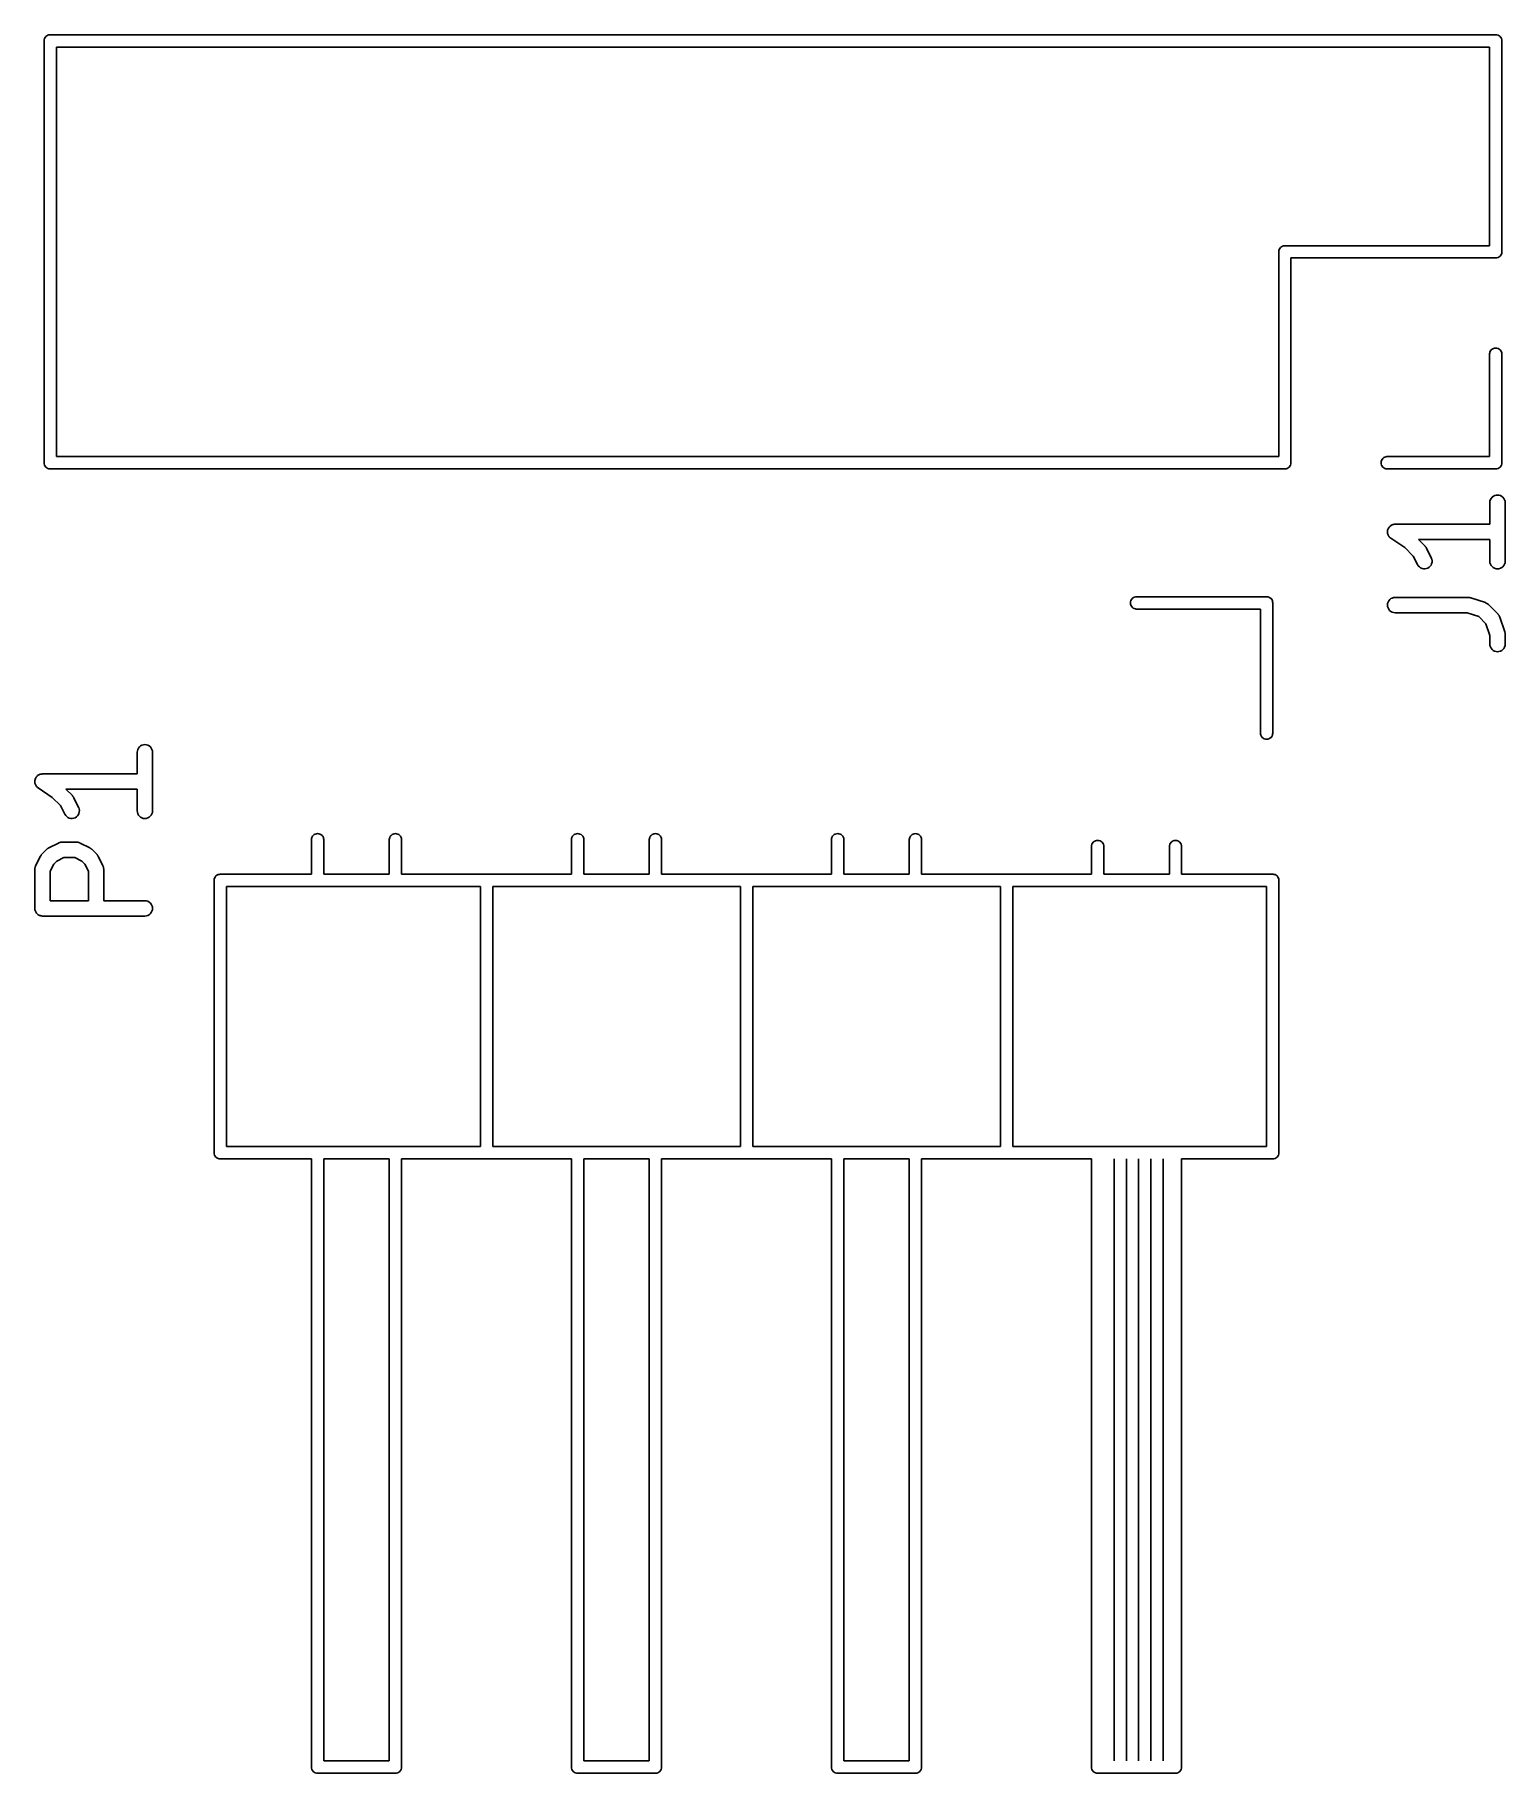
# Model space of a CAD drawing. Extents: x 120.7 to 135, y -132.6 to -115.6.
import ezdxf

# ---------------------------------------------------------------- set-up
doc = ezdxf.new("R2010")
doc.units = 0
doc.header["$MEASUREMENT"] = 0
doc.layers.add('BLACK', color=7, linetype='CONTINUOUS')

msp = doc.modelspace()

# ---------------------------------------------------------------- linework, layer by layer
at = {"layer": 'BLACK', "linetype": 'CONTINUOUS'}
for p, q in [((120.759, -115.629), (120.762, -115.618)), ((120.762, -115.618), (120.768, -115.608)), ((120.768, -115.608), (120.775, -115.598)), ((120.775, -115.598), (120.784, -115.591)), ((120.784, -115.591), (120.795, -115.585)), ((120.795, -115.585), (120.806, -115.582)), ((120.806, -115.582), (120.815, -115.581)), ((120.815, -115.581), (120.818, -115.581)), ((120.818, -115.581), (120.821, -115.581)), ((120.821, -115.581), (134.935, -115.581)), ((134.935, -115.581), (134.938, -115.581)), ((134.938, -115.581), (134.941, -115.581)), ((134.941, -115.581), (134.941, -115.581)), ((134.941, -115.581), (134.95, -115.582)), ((134.95, -115.582), (134.961, -115.585)), ((134.961, -115.585), (134.971, -115.591)), ((134.971, -115.591), (134.981, -115.598)), ((134.981, -115.598), (134.988, -115.608)), ((134.988, -115.608), (134.994, -115.618)), ((134.994, -115.618), (134.997, -115.629)), ((120.758, -115.641), (120.759, -115.629)), ((120.758, -115.644), (120.758, -115.641)), ((120.758, -119.758), (120.758, -115.644)), ((120.878, -115.701), (120.878, -119.701)), ((134.878, -115.701), (120.878, -115.701)), ((134.878, -117.641), (134.878, -115.701)), ((134.997, -115.629), (134.998, -115.641)), ((134.998, -115.641), (134.998, -115.644)), ((134.998, -115.644), (134.998, -117.698)), ((132.828, -117.668), (132.835, -117.658)), ((132.835, -117.658), (132.844, -117.651)), ((132.844, -117.651), (132.855, -117.645)), ((132.855, -117.645), (132.866, -117.642)), ((132.866, -117.642), (132.875, -117.641)), ((132.875, -117.641), (132.878, -117.641)), ((132.878, -117.641), (132.881, -117.641)), ((132.881, -117.641), (134.878, -117.641)), ((132.818, -117.701), (132.819, -117.689)), ((132.818, -117.704), (132.818, -117.701)), ((132.818, -119.701), (132.818, -117.704)), ((132.819, -117.689), (132.822, -117.678)), ((132.822, -117.678), (132.828, -117.668)), ((134.935, -117.761), (132.938, -117.761)), ((132.938, -117.761), (132.938, -119.758)), ((134.938, -117.761), (134.935, -117.761)), ((134.95, -117.76), (134.938, -117.761)), ((134.961, -117.757), (134.95, -117.76)), ((134.971, -117.751), (134.961, -117.757)), ((134.981, -117.744), (134.971, -117.751)), ((134.988, -117.735), (134.981, -117.744)), ((134.994, -117.724), (134.988, -117.735)), ((134.997, -117.713), (134.994, -117.724)), ((134.998, -117.704), (134.997, -117.713)), ((134.998, -117.698), (134.998, -117.701)), ((134.998, -117.701), (134.998, -117.704)), ((134.879, -118.689), (134.882, -118.678)), ((134.882, -118.678), (134.888, -118.668)), ((134.888, -118.668), (134.895, -118.658)), ((134.895, -118.658), (134.904, -118.651)), ((134.904, -118.651), (134.915, -118.645)), ((134.915, -118.645), (134.926, -118.642)), ((134.926, -118.642), (134.938, -118.641)), ((134.938, -118.641), (134.95, -118.642)), ((134.95, -118.642), (134.961, -118.645)), ((134.961, -118.645), (134.971, -118.651)), ((134.971, -118.651), (134.981, -118.658)), ((134.981, -118.658), (134.988, -118.668)), ((134.988, -118.668), (134.994, -118.678)), ((134.994, -118.678), (134.997, -118.689)), ((134.878, -118.698), (134.879, -118.689)), ((134.878, -119.701), (134.878, -118.698)), ((134.997, -118.689), (134.998, -118.698)), ((134.998, -118.698), (134.998, -119.758)), ((120.878, -119.701), (132.818, -119.701)), ((133.866, -119.702), (133.875, -119.701)), ((133.875, -119.701), (134.878, -119.701)), ((120.758, -119.761), (120.758, -119.758)), ((120.759, -119.773), (120.758, -119.761)), ((120.762, -119.784), (120.759, -119.773)), ((120.768, -119.795), (120.762, -119.784)), ((120.775, -119.804), (120.768, -119.795)), ((120.784, -119.811), (120.775, -119.804)), ((120.795, -119.817), (120.784, -119.811)), ((120.806, -119.82), (120.795, -119.817)), ((120.815, -119.821), (120.806, -119.82)), ((120.818, -119.821), (120.815, -119.821)), ((120.815, -119.821), (120.815, -119.821)), ((120.821, -119.821), (120.818, -119.821)), ((132.875, -119.821), (120.821, -119.821)), ((132.878, -119.821), (132.875, -119.821)), ((132.89, -119.82), (132.878, -119.821)), ((132.901, -119.817), (132.89, -119.82)), ((132.911, -119.811), (132.901, -119.817)), ((132.921, -119.804), (132.911, -119.811)), ((132.928, -119.795), (132.921, -119.804)), ((132.934, -119.784), (132.928, -119.795)), ((132.937, -119.773), (132.934, -119.784)), ((132.938, -119.764), (132.937, -119.773)), ((132.938, -119.758), (132.938, -119.761)), ((132.938, -119.761), (132.938, -119.764)), ((133.818, -119.761), (133.819, -119.749)), ((133.819, -119.773), (133.818, -119.761)), ((133.819, -119.749), (133.822, -119.738)), ((133.822, -119.784), (133.819, -119.773)), ((133.822, -119.738), (133.828, -119.728)), ((133.828, -119.795), (133.822, -119.784)), ((133.828, -119.728), (133.835, -119.718)), ((133.835, -119.804), (133.828, -119.795)), ((133.835, -119.718), (133.844, -119.711)), ((133.844, -119.811), (133.835, -119.804)), ((133.844, -119.711), (133.855, -119.705)), ((133.855, -119.817), (133.844, -119.811)), ((133.855, -119.705), (133.866, -119.702)), ((133.866, -119.82), (133.855, -119.817)), ((133.875, -119.821), (133.866, -119.82)), ((134.935, -119.821), (133.875, -119.821)), ((134.938, -119.821), (134.935, -119.821)), ((134.95, -119.82), (134.938, -119.821)), ((134.961, -119.817), (134.95, -119.82)), ((134.971, -119.811), (134.961, -119.817)), ((134.981, -119.804), (134.971, -119.811)), ((134.988, -119.795), (134.981, -119.804)), ((134.994, -119.784), (134.988, -119.795)), ((134.997, -119.773), (134.994, -119.784)), ((134.998, -119.764), (134.997, -119.773)), ((134.998, -119.758), (134.998, -119.761)), ((134.998, -119.761), (134.998, -119.764)), ((134.881, -120.15), (134.882, -120.135)), ((134.881, -120.151), (134.881, -120.15)), ((134.881, -120.362), (134.881, -120.151)), ((134.882, -120.135), (134.887, -120.121)), ((134.887, -120.121), (134.894, -120.109)), ((134.894, -120.109), (134.903, -120.097)), ((134.903, -120.097), (134.915, -120.088)), ((134.915, -120.088), (134.928, -120.081)), ((134.928, -120.081), (134.942, -120.077)), ((134.942, -120.077), (134.956, -120.076)), ((134.956, -120.076), (134.971, -120.077)), ((134.971, -120.077), (134.985, -120.082)), ((134.985, -120.082), (134.998, -120.089)), ((134.998, -120.089), (135.009, -120.098)), ((135.009, -120.098), (135.018, -120.109)), ((135.018, -120.109), (135.025, -120.122)), ((135.025, -120.122), (135.029, -120.136)), ((135.029, -120.136), (135.031, -120.151)), ((135.031, -120.151), (135.031, -120.722)), ((133.903, -120.383), (133.909, -120.379)), ((133.909, -120.379), (133.914, -120.374)), ((133.914, -120.374), (133.921, -120.371)), ((133.914, -120.374), (133.914, -120.374)), ((133.914, -120.374), (133.914, -120.374)), ((133.921, -120.371), (133.927, -120.367)), ((133.927, -120.367), (133.934, -120.365)), ((133.927, -120.367), (133.927, -120.367)), ((133.927, -120.367), (133.927, -120.367)), ((133.934, -120.365), (133.941, -120.363)), ((133.941, -120.363), (133.949, -120.362)), ((133.941, -120.363), (133.941, -120.363)), ((133.941, -120.363), (133.941, -120.363)), ((133.949, -120.362), (133.956, -120.362)), ((133.956, -120.362), (134.881, -120.362)), ((133.881, -120.436), (133.882, -120.429)), ((133.881, -120.444), (133.881, -120.436)), ((133.881, -120.436), (133.881, -120.436)), ((133.881, -120.436), (133.881, -120.436)), ((133.882, -120.451), (133.881, -120.444)), ((133.882, -120.421), (133.885, -120.414)), ((133.882, -120.422), (133.882, -120.421)), ((133.882, -120.421), (133.882, -120.421)), ((133.882, -120.429), (133.882, -120.422)), ((133.884, -120.458), (133.882, -120.451)), ((133.882, -120.451), (133.882, -120.451)), ((133.882, -120.451), (133.882, -120.451)), ((133.886, -120.465), (133.884, -120.458)), ((133.885, -120.414), (133.887, -120.408)), ((133.889, -120.471), (133.886, -120.465)), ((133.886, -120.465), (133.886, -120.465)), ((133.886, -120.465), (133.886, -120.465)), ((133.887, -120.407), (133.89, -120.401)), ((133.887, -120.408), (133.887, -120.407)), ((133.887, -120.408), (133.887, -120.408)), ((133.893, -120.478), (133.889, -120.471)), ((133.89, -120.401), (133.894, -120.395)), ((133.898, -120.483), (133.893, -120.478)), ((133.893, -120.478), (133.893, -120.478)), ((133.893, -120.478), (133.893, -120.478)), ((133.894, -120.395), (133.898, -120.389)), ((133.894, -120.395), (133.894, -120.395)), ((133.894, -120.395), (133.894, -120.395)), ((133.898, -120.389), (133.903, -120.383)), ((133.902, -120.489), (133.898, -120.483)), ((133.908, -120.494), (133.902, -120.489)), ((133.902, -120.489), (133.902, -120.489)), ((133.902, -120.489), (133.902, -120.489)), ((133.903, -120.383), (133.903, -120.383)), ((133.903, -120.383), (133.903, -120.383)), ((133.913, -120.498), (133.908, -120.494)), ((133.913, -120.499), (133.913, -120.498)), ((133.914, -120.499), (133.913, -120.499)), ((133.913, -120.499), (133.913, -120.499)), ((133.913, -120.499), (133.913, -120.499)), ((134.051, -120.59), (133.914, -120.499)), ((134.881, -120.512), (134.184, -120.512)), ((134.184, -120.512), (134.247, -120.574)), ((134.881, -120.722), (134.881, -120.512)), ((134.132, -120.672), (134.051, -120.59)), ((134.174, -120.756), (134.132, -120.672)), ((134.247, -120.574), (134.248, -120.575)), ((134.248, -120.575), (134.25, -120.578)), ((134.25, -120.578), (134.253, -120.581)), ((134.253, -120.581), (134.255, -120.584)), ((134.255, -120.584), (134.257, -120.586)), ((134.257, -120.586), (134.259, -120.59)), ((134.259, -120.59), (134.261, -120.594)), ((134.261, -120.594), (134.309, -120.689)), ((134.309, -120.689), (134.309, -120.69)), ((134.309, -120.69), (134.314, -120.703)), ((134.314, -120.703), (134.316, -120.718)), ((134.316, -120.718), (134.316, -120.733)), ((134.182, -120.768), (134.174, -120.756)), ((134.192, -120.779), (134.182, -120.768)), ((134.204, -120.787), (134.192, -120.779)), ((134.218, -120.793), (134.204, -120.787)), ((134.232, -120.797), (134.218, -120.793)), ((134.246, -120.797), (134.232, -120.797)), ((134.261, -120.795), (134.246, -120.797)), ((134.275, -120.79), (134.261, -120.795)), ((134.287, -120.782), (134.275, -120.79)), ((134.298, -120.772), (134.287, -120.782)), ((134.306, -120.76), (134.298, -120.772)), ((134.312, -120.747), (134.306, -120.76)), ((134.316, -120.733), (134.312, -120.747)), ((134.882, -120.737), (134.881, -120.722)), ((134.886, -120.751), (134.882, -120.737)), ((134.893, -120.764), (134.886, -120.751)), ((134.903, -120.775), (134.893, -120.764)), ((134.914, -120.785), (134.903, -120.775)), ((134.927, -120.791), (134.914, -120.785)), ((134.941, -120.796), (134.927, -120.791)), ((134.955, -120.797), (134.941, -120.796)), ((134.97, -120.796), (134.955, -120.797)), ((134.984, -120.792), (134.97, -120.796)), ((134.997, -120.785), (134.984, -120.792)), ((135.008, -120.776), (134.997, -120.785)), ((135.018, -120.765), (135.008, -120.776)), ((135.025, -120.752), (135.018, -120.765)), ((135.029, -120.738), (135.025, -120.752)), ((135.031, -120.723), (135.029, -120.738)), ((135.031, -120.722), (135.031, -120.723)), ((131.37, -121.13), (131.371, -121.118)), ((131.371, -121.142), (131.37, -121.13)), ((131.371, -121.118), (131.374, -121.107)), ((131.374, -121.153), (131.371, -121.142)), ((131.374, -121.107), (131.38, -121.097)), ((131.38, -121.163), (131.374, -121.153)), ((131.38, -121.097), (131.387, -121.087)), ((131.387, -121.173), (131.38, -121.163)), ((131.387, -121.087), (131.397, -121.08)), ((131.397, -121.18), (131.387, -121.173)), ((131.397, -121.08), (131.407, -121.074)), ((131.407, -121.186), (131.397, -121.18)), ((131.407, -121.074), (131.418, -121.071)), ((131.418, -121.189), (131.407, -121.186)), ((131.418, -121.071), (131.427, -121.07)), ((131.427, -121.19), (131.418, -121.189)), ((131.427, -121.07), (132.697, -121.07)), ((132.64, -121.19), (131.427, -121.19)), ((132.64, -122.403), (132.64, -121.19)), ((132.697, -121.07), (132.7, -121.07)), ((132.7, -121.07), (132.703, -121.07)), ((132.703, -121.07), (132.703, -121.07)), ((132.703, -121.07), (132.712, -121.071)), ((132.712, -121.071), (132.723, -121.074)), ((132.723, -121.074), (132.733, -121.08)), ((132.733, -121.08), (132.743, -121.087)), ((132.743, -121.087), (132.75, -121.097)), ((132.75, -121.097), (132.756, -121.107)), ((132.756, -121.107), (132.759, -121.118)), ((132.759, -121.118), (132.76, -121.13)), ((132.76, -121.13), (132.76, -121.133)), ((132.76, -121.133), (132.76, -122.403)), ((133.881, -121.15), (133.882, -121.136)), ((133.882, -121.165), (133.881, -121.15)), ((133.882, -121.136), (133.887, -121.122)), ((133.886, -121.179), (133.882, -121.165)), ((133.893, -121.192), (133.886, -121.179)), ((133.887, -121.122), (133.894, -121.109)), ((133.902, -121.203), (133.893, -121.192)), ((133.894, -121.109), (133.903, -121.098)), ((133.913, -121.213), (133.902, -121.203)), ((133.903, -121.098), (133.914, -121.088)), ((133.926, -121.22), (133.913, -121.213)), ((133.914, -121.088), (133.927, -121.082)), ((133.94, -121.224), (133.926, -121.22)), ((133.927, -121.082), (133.941, -121.077)), ((133.955, -121.226), (133.94, -121.224)), ((133.941, -121.077), (133.956, -121.076)), ((133.956, -121.226), (133.955, -121.226)), ((133.956, -121.076), (134.67, -121.076)), ((134.658, -121.226), (133.956, -121.226)), ((134.772, -121.264), (134.658, -121.226)), ((134.67, -121.076), (134.671, -121.076)), ((134.671, -121.076), (134.675, -121.076)), ((134.675, -121.076), (134.68, -121.077)), ((134.68, -121.077), (134.683, -121.077)), ((134.683, -121.077), (134.686, -121.078)), ((134.686, -121.078), (134.69, -121.079)), ((134.69, -121.079), (134.694, -121.08)), ((134.694, -121.08), (134.837, -121.127)), ((134.837, -121.127), (134.838, -121.128)), ((134.838, -121.128), (134.84, -121.129)), ((134.84, -121.129), (134.842, -121.129)), ((134.842, -121.129), (134.846, -121.132)), ((134.846, -121.132), (134.851, -121.134)), ((134.851, -121.134), (134.853, -121.135)), ((134.853, -121.135), (134.855, -121.136)), ((134.855, -121.136), (134.859, -121.139)), ((134.859, -121.139), (134.863, -121.142)), ((134.863, -121.142), (134.864, -121.144)), ((134.864, -121.144), (134.866, -121.145)), ((134.866, -121.145), (134.961, -121.241)), ((134.843, -121.334), (134.772, -121.264)), ((134.881, -121.449), (134.843, -121.334)), ((134.961, -121.241), (134.962, -121.241)), ((134.962, -121.241), (134.963, -121.243)), ((134.963, -121.243), (134.965, -121.245)), ((134.965, -121.245), (134.968, -121.249)), ((134.968, -121.249), (134.971, -121.253)), ((134.971, -121.253), (134.972, -121.255)), ((134.972, -121.255), (134.973, -121.257)), ((134.973, -121.257), (134.975, -121.261)), ((134.975, -121.261), (134.978, -121.266)), ((134.978, -121.266), (134.978, -121.268)), ((134.978, -121.268), (134.979, -121.27)), ((134.979, -121.27), (135.027, -121.413)), ((134.881, -121.532), (134.881, -121.449)), ((134.882, -121.546), (134.881, -121.532)), ((134.886, -121.56), (134.882, -121.546)), ((134.893, -121.573), (134.886, -121.56)), ((135.025, -121.561), (135.018, -121.574)), ((135.029, -121.547), (135.025, -121.561)), ((135.027, -121.413), (135.027, -121.414)), ((135.027, -121.414), (135.028, -121.418)), ((135.028, -121.418), (135.029, -121.422)), ((135.029, -121.422), (135.03, -121.425)), ((135.031, -121.533), (135.029, -121.547)), ((135.03, -121.425), (135.03, -121.428)), ((135.03, -121.428), (135.03, -121.432)), ((135.03, -121.432), (135.031, -121.437)), ((135.031, -121.437), (135.031, -121.532)), ((135.031, -121.532), (135.031, -121.533)), ((134.903, -121.585), (134.893, -121.573)), ((134.914, -121.594), (134.903, -121.585)), ((134.927, -121.601), (134.914, -121.594)), ((134.941, -121.605), (134.927, -121.601)), ((134.955, -121.607), (134.941, -121.605)), ((134.97, -121.606), (134.955, -121.607)), ((134.984, -121.601), (134.97, -121.606)), ((134.997, -121.595), (134.984, -121.601)), ((135.008, -121.585), (134.997, -121.595)), ((135.018, -121.574), (135.008, -121.585)), ((132.641, -122.412), (132.64, -122.403)), ((132.644, -122.423), (132.641, -122.412)), ((132.759, -122.412), (132.756, -122.423)), ((132.76, -122.403), (132.759, -122.412)), ((121.667, -122.588), (121.669, -122.574)), ((121.667, -122.589), (121.667, -122.588)), ((121.669, -122.574), (121.673, -122.56)), ((121.673, -122.56), (121.68, -122.547)), ((121.68, -122.547), (121.69, -122.536)), ((121.69, -122.536), (121.701, -122.527)), ((121.701, -122.527), (121.714, -122.52)), ((121.714, -122.52), (121.728, -122.516)), ((121.728, -122.516), (121.743, -122.514)), ((121.743, -122.514), (121.757, -122.516)), ((121.757, -122.516), (121.771, -122.52)), ((121.771, -122.52), (121.784, -122.527)), ((121.784, -122.527), (121.796, -122.536)), ((121.796, -122.536), (121.805, -122.548)), ((121.805, -122.548), (121.812, -122.561)), ((121.812, -122.561), (121.816, -122.575)), ((121.816, -122.575), (121.817, -122.589)), ((132.65, -122.433), (132.644, -122.423)), ((132.657, -122.443), (132.65, -122.433)), ((132.667, -122.45), (132.657, -122.443)), ((132.677, -122.456), (132.667, -122.45)), ((132.688, -122.459), (132.677, -122.456)), ((132.7, -122.46), (132.688, -122.459)), ((132.712, -122.459), (132.7, -122.46)), ((132.723, -122.456), (132.712, -122.459)), ((132.733, -122.45), (132.723, -122.456)), ((132.743, -122.443), (132.733, -122.45)), ((132.75, -122.433), (132.743, -122.443)), ((132.756, -122.423), (132.75, -122.433)), ((121.667, -122.8), (121.667, -122.589)), ((121.817, -122.589), (121.817, -123.161)), ((120.667, -122.874), (120.668, -122.867)), ((120.668, -122.882), (120.667, -122.874)), ((120.667, -122.874), (120.667, -122.874)), ((120.667, -122.874), (120.667, -122.874)), ((120.668, -122.867), (120.669, -122.86)), ((120.669, -122.889), (120.668, -122.882)), ((120.669, -122.86), (120.671, -122.853)), ((120.669, -122.86), (120.669, -122.86)), ((120.669, -122.86), (120.669, -122.86)), ((120.671, -122.896), (120.669, -122.889)), ((120.669, -122.889), (120.669, -122.889)), ((120.669, -122.889), (120.669, -122.889)), ((120.671, -122.853), (120.673, -122.846)), ((120.673, -122.903), (120.671, -122.896)), ((120.673, -122.846), (120.677, -122.839)), ((120.673, -122.846), (120.673, -122.846)), ((120.673, -122.846), (120.673, -122.846)), ((120.676, -122.909), (120.673, -122.903)), ((120.673, -122.903), (120.673, -122.903)), ((120.673, -122.903), (120.673, -122.903)), ((120.68, -122.916), (120.676, -122.909)), ((120.677, -122.839), (120.68, -122.833)), ((120.68, -122.833), (120.685, -122.827)), ((120.68, -122.833), (120.68, -122.833)), ((120.68, -122.833), (120.68, -122.833)), ((120.684, -122.922), (120.68, -122.916)), ((120.68, -122.916), (120.68, -122.916)), ((120.68, -122.916), (120.68, -122.916)), ((120.689, -122.927), (120.684, -122.922)), ((120.685, -122.827), (120.69, -122.822)), ((120.694, -122.932), (120.689, -122.927)), ((120.689, -122.927), (120.689, -122.927)), ((120.689, -122.927), (120.689, -122.927)), ((120.69, -122.822), (120.695, -122.817)), ((120.69, -122.822), (120.69, -122.822)), ((120.69, -122.822), (120.69, -122.822)), ((120.695, -122.817), (120.701, -122.813)), ((120.701, -122.812), (120.708, -122.809)), ((120.701, -122.813), (120.701, -122.812)), ((120.701, -122.813), (120.701, -122.813)), ((120.708, -122.809), (120.714, -122.806)), ((120.714, -122.806), (120.721, -122.804)), ((120.714, -122.806), (120.714, -122.806)), ((120.714, -122.806), (120.714, -122.806)), ((120.721, -122.804), (120.728, -122.801)), ((120.728, -122.801), (120.728, -122.801)), ((120.728, -122.801), (120.728, -122.801)), ((120.728, -122.801), (120.735, -122.801)), ((120.735, -122.801), (120.742, -122.8)), ((120.742, -122.8), (121.667, -122.8)), ((120.7, -122.937), (120.694, -122.932)), ((120.701, -122.937), (120.7, -122.937)), ((120.7, -122.937), (120.7, -122.937)), ((120.7, -122.937), (120.7, -122.937)), ((120.7, -122.937), (120.7, -122.937)), ((120.837, -123.029), (120.701, -122.937)), ((120.919, -123.11), (120.837, -123.029)), ((121.667, -122.95), (120.971, -122.95)), ((120.971, -122.95), (121.034, -123.012)), ((121.034, -123.012), (121.034, -123.013)), ((121.034, -123.013), (121.037, -123.016)), ((121.037, -123.016), (121.04, -123.02)), ((121.04, -123.02), (121.041, -123.022)), ((121.041, -123.022), (121.043, -123.025)), ((121.043, -123.025), (121.045, -123.028)), ((121.045, -123.028), (121.048, -123.032)), ((121.048, -123.032), (121.095, -123.127)), ((121.667, -123.161), (121.667, -122.95)), ((120.961, -123.194), (120.919, -123.11)), ((120.969, -123.207), (120.961, -123.194)), ((120.979, -123.217), (120.969, -123.207)), ((120.991, -123.226), (120.979, -123.217)), ((121.004, -123.232), (120.991, -123.226)), ((121.018, -123.235), (121.004, -123.232)), ((121.033, -123.236), (121.018, -123.235)), ((121.047, -123.233), (121.033, -123.236)), ((121.061, -123.228), (121.047, -123.233)), ((121.074, -123.22), (121.061, -123.228)), ((121.084, -123.21), (121.074, -123.22)), ((121.093, -123.198), (121.084, -123.21)), ((121.099, -123.185), (121.093, -123.198)), ((121.095, -123.127), (121.096, -123.128)), ((121.096, -123.128), (121.101, -123.142)), ((121.102, -123.171), (121.099, -123.185)), ((121.101, -123.142), (121.103, -123.156)), ((121.103, -123.156), (121.102, -123.171)), ((121.669, -123.175), (121.667, -123.161)), ((121.673, -123.189), (121.669, -123.175)), ((121.68, -123.202), (121.673, -123.189)), ((121.689, -123.214), (121.68, -123.202)), ((121.7, -123.223), (121.689, -123.214)), ((121.713, -123.23), (121.7, -123.223)), ((121.727, -123.234), (121.713, -123.23)), ((121.742, -123.236), (121.727, -123.234)), ((121.756, -123.234), (121.742, -123.236)), ((121.77, -123.23), (121.756, -123.234)), ((121.783, -123.223), (121.77, -123.23)), ((121.795, -123.214), (121.783, -123.223)), ((121.804, -123.203), (121.795, -123.214)), ((121.811, -123.19), (121.804, -123.203)), ((121.816, -123.176), (121.811, -123.19)), ((121.817, -123.162), (121.816, -123.176)), ((121.817, -123.161), (121.817, -123.162)), ((123.37, -123.44), (123.371, -123.431)), ((123.371, -123.431), (123.374, -123.42)), ((123.374, -123.42), (123.38, -123.409)), ((123.38, -123.409), (123.387, -123.4)), ((123.387, -123.4), (123.397, -123.393)), ((123.397, -123.393), (123.407, -123.387)), ((123.407, -123.387), (123.418, -123.384)), ((123.418, -123.384), (123.43, -123.383)), ((123.43, -123.383), (123.442, -123.384)), ((123.442, -123.384), (123.453, -123.387)), ((123.453, -123.387), (123.463, -123.393)), ((123.463, -123.393), (123.473, -123.4)), ((123.473, -123.4), (123.48, -123.409)), ((123.48, -123.409), (123.486, -123.42)), ((123.486, -123.42), (123.489, -123.431)), ((123.489, -123.431), (123.49, -123.44)), ((124.13, -123.44), (124.131, -123.431)), ((124.131, -123.431), (124.134, -123.42)), ((124.134, -123.42), (124.14, -123.409)), ((124.14, -123.409), (124.147, -123.4)), ((124.147, -123.4), (124.157, -123.393)), ((124.157, -123.393), (124.167, -123.387)), ((124.167, -123.387), (124.178, -123.384)), ((124.178, -123.384), (124.19, -123.383)), ((124.19, -123.383), (124.202, -123.384)), ((124.202, -123.384), (124.213, -123.387)), ((124.213, -123.387), (124.223, -123.393)), ((124.223, -123.393), (124.233, -123.4)), ((124.233, -123.4), (124.24, -123.409)), ((124.24, -123.409), (124.246, -123.42)), ((124.246, -123.42), (124.249, -123.431)), ((124.249, -123.431), (124.25, -123.44)), ((125.91, -123.44), (125.911, -123.431)), ((125.911, -123.431), (125.914, -123.42)), ((125.914, -123.42), (125.92, -123.409)), ((125.92, -123.409), (125.927, -123.4)), ((125.927, -123.4), (125.937, -123.393)), ((125.937, -123.393), (125.947, -123.387)), ((125.947, -123.387), (125.958, -123.384)), ((125.958, -123.384), (125.97, -123.383)), ((125.97, -123.383), (125.982, -123.384)), ((125.982, -123.384), (125.993, -123.387)), ((125.993, -123.387), (126.003, -123.393)), ((126.003, -123.393), (126.013, -123.4)), ((126.013, -123.4), (126.02, -123.409)), ((126.02, -123.409), (126.026, -123.42)), ((126.026, -123.42), (126.029, -123.431)), ((126.029, -123.431), (126.03, -123.44)), ((126.67, -123.44), (126.671, -123.431)), ((126.671, -123.431), (126.674, -123.42)), ((126.674, -123.42), (126.68, -123.409)), ((126.68, -123.409), (126.687, -123.4)), ((126.687, -123.4), (126.697, -123.393)), ((126.697, -123.393), (126.707, -123.387)), ((126.707, -123.387), (126.718, -123.384)), ((126.718, -123.384), (126.73, -123.383)), ((126.73, -123.383), (126.742, -123.384)), ((126.742, -123.384), (126.753, -123.387)), ((126.753, -123.387), (126.763, -123.393)), ((126.763, -123.393), (126.773, -123.4)), ((126.773, -123.4), (126.78, -123.409)), ((126.78, -123.409), (126.786, -123.42)), ((126.786, -123.42), (126.789, -123.431)), ((126.789, -123.431), (126.79, -123.44)), ((128.45, -123.44), (128.451, -123.431)), ((128.451, -123.431), (128.454, -123.42)), ((128.454, -123.42), (128.46, -123.409)), ((128.46, -123.409), (128.467, -123.4)), ((128.467, -123.4), (128.477, -123.393)), ((128.477, -123.393), (128.487, -123.387)), ((128.487, -123.387), (128.498, -123.384)), ((128.498, -123.384), (128.51, -123.383)), ((128.51, -123.383), (128.522, -123.384)), ((128.522, -123.384), (128.533, -123.387)), ((128.533, -123.387), (128.543, -123.393)), ((128.543, -123.393), (128.553, -123.4)), ((128.553, -123.4), (128.56, -123.409)), ((128.56, -123.409), (128.566, -123.42)), ((128.566, -123.42), (128.569, -123.431)), ((128.569, -123.431), (128.57, -123.44)), ((129.21, -123.44), (129.211, -123.431)), ((129.211, -123.431), (129.214, -123.42)), ((129.214, -123.42), (129.22, -123.409)), ((129.22, -123.409), (129.227, -123.4)), ((129.227, -123.4), (129.237, -123.393)), ((129.237, -123.393), (129.247, -123.387)), ((129.247, -123.387), (129.258, -123.384)), ((129.258, -123.384), (129.27, -123.383)), ((129.27, -123.383), (129.282, -123.384)), ((129.282, -123.384), (129.293, -123.387)), ((129.293, -123.387), (129.303, -123.393)), ((129.303, -123.393), (129.313, -123.4)), ((129.313, -123.4), (129.32, -123.409)), ((129.32, -123.409), (129.326, -123.42)), ((129.326, -123.42), (129.329, -123.431)), ((129.329, -123.431), (129.33, -123.44)), ((120.675, -123.699), (120.723, -123.603)), ((120.723, -123.602), (120.726, -123.599)), ((120.723, -123.603), (120.723, -123.602)), ((120.726, -123.599), (120.728, -123.595)), ((120.728, -123.595), (120.73, -123.593)), ((120.73, -123.593), (120.731, -123.59)), ((120.731, -123.59), (120.734, -123.587)), ((120.734, -123.587), (120.737, -123.584)), ((120.737, -123.584), (120.785, -123.536)), ((120.785, -123.536), (120.789, -123.533)), ((120.785, -123.536), (120.785, -123.536)), ((120.789, -123.533), (120.792, -123.53)), ((120.792, -123.53), (120.794, -123.528)), ((120.794, -123.528), (120.797, -123.526)), ((120.797, -123.526), (120.801, -123.524)), ((120.801, -123.524), (120.804, -123.522)), ((120.804, -123.522), (120.899, -123.475)), ((120.899, -123.475), (120.9, -123.474)), ((120.9, -123.474), (120.902, -123.473)), ((120.902, -123.473), (120.904, -123.472)), ((120.904, -123.472), (120.909, -123.471)), ((120.909, -123.471), (120.914, -123.469)), ((120.914, -123.469), (120.916, -123.469)), ((120.916, -123.469), (120.918, -123.468)), ((120.918, -123.468), (120.923, -123.468)), ((120.923, -123.468), (120.928, -123.467)), ((120.928, -123.467), (120.931, -123.467)), ((120.931, -123.467), (120.933, -123.467)), ((120.933, -123.467), (121.076, -123.467)), ((121.076, -123.467), (121.077, -123.467)), ((121.077, -123.467), (121.079, -123.467)), ((121.079, -123.467), (121.081, -123.467)), ((121.081, -123.467), (121.086, -123.468)), ((121.086, -123.468), (121.091, -123.468)), ((121.091, -123.468), (121.093, -123.469)), ((121.093, -123.469), (121.096, -123.469)), ((121.096, -123.469), (121.1, -123.471)), ((121.1, -123.471), (121.105, -123.473)), ((121.105, -123.473), (121.107, -123.474)), ((121.107, -123.474), (121.109, -123.475)), ((121.109, -123.475), (121.204, -123.522)), ((121.204, -123.522), (121.205, -123.523)), ((121.205, -123.523), (121.209, -123.525)), ((121.209, -123.525), (121.213, -123.527)), ((121.213, -123.527), (121.215, -123.529)), ((121.215, -123.529), (121.218, -123.531)), ((121.218, -123.531), (121.221, -123.534)), ((121.221, -123.534), (121.224, -123.536)), ((121.224, -123.536), (121.272, -123.584)), ((121.272, -123.584), (121.272, -123.585)), ((121.272, -123.585), (121.275, -123.588)), ((121.275, -123.588), (121.278, -123.591)), ((121.278, -123.591), (121.28, -123.594)), ((121.28, -123.594), (121.281, -123.596)), ((121.281, -123.596), (121.283, -123.6)), ((121.283, -123.6), (121.286, -123.603)), ((121.286, -123.603), (121.333, -123.699)), ((123.37, -123.78), (123.37, -123.44)), ((123.49, -123.44), (123.49, -123.78)), ((124.13, -123.78), (124.13, -123.44)), ((124.25, -123.44), (124.25, -123.78)), ((125.91, -123.78), (125.91, -123.44)), ((126.03, -123.44), (126.03, -123.78)), ((126.67, -123.78), (126.67, -123.44)), ((126.79, -123.44), (126.79, -123.78)), ((128.45, -123.78), (128.45, -123.44)), ((128.57, -123.44), (128.57, -123.78)), ((129.21, -123.78), (129.21, -123.44)), ((129.33, -123.44), (129.33, -123.78)), ((130.99, -123.507), (130.991, -123.498)), ((130.99, -123.78), (130.99, -123.507)), ((130.991, -123.498), (130.994, -123.487)), ((130.994, -123.487), (131, -123.477)), ((131, -123.477), (131.007, -123.467)), ((131.007, -123.467), (131.017, -123.46)), ((131.017, -123.46), (131.027, -123.454)), ((131.027, -123.454), (131.038, -123.451)), ((131.038, -123.451), (131.05, -123.45)), ((131.05, -123.45), (131.062, -123.451)), ((131.062, -123.451), (131.073, -123.454)), ((131.073, -123.454), (131.083, -123.46)), ((131.083, -123.46), (131.093, -123.467)), ((131.093, -123.467), (131.1, -123.477)), ((131.1, -123.477), (131.106, -123.487)), ((131.106, -123.487), (131.109, -123.498)), ((131.109, -123.498), (131.11, -123.507)), ((131.11, -123.507), (131.11, -123.78)), ((131.75, -123.507), (131.751, -123.498)), ((131.75, -123.78), (131.75, -123.507)), ((131.751, -123.498), (131.754, -123.487)), ((131.754, -123.487), (131.76, -123.477)), ((131.76, -123.477), (131.767, -123.467)), ((131.767, -123.467), (131.777, -123.46)), ((131.777, -123.46), (131.787, -123.454)), ((131.787, -123.454), (131.798, -123.451)), ((131.798, -123.451), (131.81, -123.45)), ((131.81, -123.45), (131.822, -123.451)), ((131.822, -123.451), (131.833, -123.454)), ((131.833, -123.454), (131.843, -123.46)), ((131.843, -123.46), (131.853, -123.467)), ((131.853, -123.467), (131.86, -123.477)), ((131.86, -123.477), (131.866, -123.487)), ((131.866, -123.487), (131.869, -123.498)), ((131.869, -123.498), (131.87, -123.507)), ((131.87, -123.507), (131.87, -123.78)), ((120.667, -123.731), (120.668, -123.729)), ((120.667, -123.732), (120.667, -123.731)), ((120.667, -124.113), (120.667, -123.732)), ((120.668, -123.722), (120.669, -123.717)), ((120.668, -123.727), (120.668, -123.722)), ((120.668, -123.729), (120.668, -123.727)), ((120.669, -123.717), (120.67, -123.714)), ((120.67, -123.712), (120.672, -123.707)), ((120.67, -123.714), (120.67, -123.712)), ((120.672, -123.707), (120.673, -123.703)), ((120.673, -123.703), (120.675, -123.701)), ((120.675, -123.701), (120.675, -123.699)), ((120.852, -123.681), (120.817, -123.75)), ((120.817, -123.75), (120.817, -124.038)), ((120.882, -123.651), (120.852, -123.681)), ((120.951, -123.617), (120.882, -123.651)), ((121.058, -123.617), (120.951, -123.617)), ((121.127, -123.651), (121.058, -123.617)), ((121.157, -123.681), (121.127, -123.651)), ((121.191, -123.75), (121.157, -123.681)), ((121.191, -124.038), (121.191, -123.75)), ((121.333, -123.699), (121.334, -123.7)), ((121.334, -123.7), (121.334, -123.702)), ((121.334, -123.702), (121.336, -123.704)), ((121.336, -123.704), (121.337, -123.708)), ((121.337, -123.708), (121.339, -123.713)), ((121.339, -123.713), (121.339, -123.715)), ((121.339, -123.715), (121.34, -123.718)), ((121.34, -123.718), (121.34, -123.723)), ((121.34, -123.723), (121.341, -123.728)), ((121.341, -123.728), (121.341, -123.73)), ((121.341, -123.73), (121.341, -123.732)), ((121.341, -123.732), (121.341, -124.038)), ((122.42, -123.84), (122.421, -123.828)), ((122.42, -123.843), (122.42, -123.84)), ((122.42, -126.497), (122.42, -123.843)), ((122.421, -123.828), (122.424, -123.817)), ((122.424, -123.817), (122.43, -123.807)), ((122.43, -123.807), (122.437, -123.797)), ((122.437, -123.797), (122.447, -123.79)), ((122.447, -123.79), (122.457, -123.784)), ((122.457, -123.784), (122.468, -123.781)), ((122.468, -123.781), (122.477, -123.78)), ((122.477, -123.78), (122.48, -123.78)), ((122.48, -123.78), (122.483, -123.78)), ((122.483, -123.78), (123.37, -123.78)), ((123.427, -123.9), (122.54, -123.9)), ((122.54, -123.9), (122.54, -126.44)), ((123.43, -123.9), (123.427, -123.9)), ((123.433, -123.9), (123.43, -123.9)), ((124.187, -123.9), (123.433, -123.9)), ((123.49, -123.78), (124.13, -123.78)), ((124.19, -123.9), (124.187, -123.9)), ((124.193, -123.9), (124.19, -123.9)), ((125.02, -123.9), (124.193, -123.9)), ((124.25, -123.78), (125.077, -123.78)), ((125.02, -126.44), (125.02, -123.9)), ((125.077, -123.78), (125.08, -123.78)), ((125.08, -123.78), (125.083, -123.78)), ((125.083, -123.78), (125.91, -123.78)), ((125.967, -123.9), (125.14, -123.9)), ((125.14, -123.9), (125.14, -126.44)), ((125.97, -123.9), (125.967, -123.9)), ((125.973, -123.9), (125.97, -123.9)), ((126.727, -123.9), (125.973, -123.9)), ((126.03, -123.78), (126.67, -123.78)), ((126.73, -123.9), (126.727, -123.9)), ((126.733, -123.9), (126.73, -123.9)), ((127.56, -123.9), (126.733, -123.9)), ((126.79, -123.78), (127.617, -123.78)), ((127.56, -126.44), (127.56, -123.9)), ((127.617, -123.78), (127.62, -123.78)), ((127.62, -123.78), (127.623, -123.78)), ((127.623, -123.78), (128.45, -123.78)), ((128.507, -123.9), (127.68, -123.9)), ((127.68, -123.9), (127.68, -126.44)), ((128.51, -123.9), (128.507, -123.9)), ((128.513, -123.9), (128.51, -123.9)), ((129.267, -123.9), (128.513, -123.9)), ((128.57, -123.78), (129.21, -123.78)), ((129.27, -123.9), (129.267, -123.9)), ((129.273, -123.9), (129.27, -123.9)), ((130.1, -123.9), (129.273, -123.9)), ((129.33, -123.78), (130.157, -123.78)), ((130.1, -126.44), (130.1, -123.9)), ((130.157, -123.78), (130.16, -123.78)), ((130.16, -123.78), (130.163, -123.78)), ((130.163, -123.78), (130.99, -123.78)), ((131.047, -123.9), (130.22, -123.9)), ((130.22, -123.9), (130.22, -126.44)), ((131.05, -123.9), (131.047, -123.9)), ((131.053, -123.9), (131.05, -123.9)), ((131.807, -123.9), (131.053, -123.9)), ((131.11, -123.78), (131.75, -123.78)), ((131.81, -123.9), (131.807, -123.9)), ((131.813, -123.9), (131.81, -123.9)), ((132.7, -123.9), (131.813, -123.9)), ((131.87, -123.78), (132.757, -123.78)), ((132.7, -126.44), (132.7, -123.9)), ((132.757, -123.78), (132.76, -123.78)), ((132.76, -123.78), (132.763, -123.78)), ((132.763, -123.78), (132.772, -123.781)), ((132.772, -123.781), (132.783, -123.784)), ((132.783, -123.784), (132.793, -123.79)), ((132.793, -123.79), (132.803, -123.797)), ((132.803, -123.797), (132.81, -123.807)), ((132.81, -123.807), (132.816, -123.817)), ((132.816, -123.817), (132.819, -123.828)), ((132.819, -123.828), (132.82, -123.84)), ((132.82, -123.84), (132.82, -123.843)), ((132.82, -123.843), (132.82, -126.497)), ((120.668, -124.12), (120.667, -124.113)), ((120.817, -124.038), (121.191, -124.038)), ((121.341, -124.038), (121.742, -124.038)), ((121.742, -124.038), (121.743, -124.038)), ((121.743, -124.038), (121.758, -124.04)), ((121.758, -124.04), (121.772, -124.044)), ((121.772, -124.044), (121.785, -124.051)), ((121.785, -124.051), (121.796, -124.061)), ((121.796, -124.061), (121.805, -124.072)), ((121.805, -124.072), (121.812, -124.085)), ((121.812, -124.085), (121.816, -124.099)), ((121.816, -124.099), (121.817, -124.114)), ((121.817, -124.114), (121.816, -124.128)), ((120.669, -124.127), (120.668, -124.12)), ((120.669, -124.128), (120.669, -124.127)), ((120.669, -124.127), (120.669, -124.127)), ((120.671, -124.134), (120.669, -124.128)), ((120.673, -124.141), (120.671, -124.134)), ((120.673, -124.142), (120.673, -124.141)), ((120.673, -124.141), (120.673, -124.141)), ((120.676, -124.148), (120.673, -124.142)), ((120.68, -124.154), (120.676, -124.148)), ((120.68, -124.155), (120.68, -124.154)), ((120.68, -124.154), (120.68, -124.154)), ((120.684, -124.16), (120.68, -124.155)), ((120.689, -124.166), (120.684, -124.16)), ((120.695, -124.17), (120.689, -124.166)), ((120.689, -124.166), (120.689, -124.166)), ((120.689, -124.166), (120.689, -124.166)), ((120.7, -124.175), (120.695, -124.17)), ((120.707, -124.179), (120.7, -124.175)), ((120.7, -124.175), (120.7, -124.175)), ((120.7, -124.175), (120.7, -124.175)), ((120.713, -124.182), (120.707, -124.179)), ((120.72, -124.184), (120.713, -124.182)), ((120.713, -124.182), (120.713, -124.182)), ((120.713, -124.182), (120.713, -124.182)), ((120.727, -124.186), (120.72, -124.184)), ((120.727, -124.187), (120.727, -124.186)), ((120.727, -124.186), (120.727, -124.186)), ((120.734, -124.187), (120.727, -124.187)), ((120.741, -124.188), (120.734, -124.187)), ((120.742, -124.188), (120.741, -124.188)), ((121.742, -124.188), (120.742, -124.188)), ((120.742, -124.188), (120.742, -124.188)), ((120.742, -124.188), (120.742, -124.188)), ((120.742, -124.188), (120.742, -124.188)), ((121.757, -124.187), (121.742, -124.188)), ((121.771, -124.182), (121.757, -124.187)), ((121.784, -124.176), (121.771, -124.182)), ((121.795, -124.166), (121.784, -124.176)), ((121.805, -124.155), (121.795, -124.166)), ((121.812, -124.142), (121.805, -124.155)), ((121.816, -124.128), (121.812, -124.142)), ((122.54, -126.44), (123.427, -126.44)), ((123.427, -126.44), (123.43, -126.44)), ((123.43, -126.44), (123.433, -126.44)), ((123.433, -126.44), (124.187, -126.44)), ((124.187, -126.44), (124.19, -126.44)), ((124.19, -126.44), (124.193, -126.44)), ((124.193, -126.44), (125.02, -126.44)), ((125.14, -126.44), (125.967, -126.44)), ((125.967, -126.44), (125.97, -126.44)), ((125.97, -126.44), (125.973, -126.44)), ((125.973, -126.44), (126.727, -126.44)), ((126.727, -126.44), (126.73, -126.44)), ((126.73, -126.44), (126.733, -126.44)), ((126.733, -126.44), (127.56, -126.44)), ((127.68, -126.44), (128.507, -126.44)), ((128.507, -126.44), (128.51, -126.44)), ((128.51, -126.44), (128.513, -126.44)), ((128.513, -126.44), (129.267, -126.44)), ((129.267, -126.44), (129.27, -126.44)), ((129.27, -126.44), (129.273, -126.44)), ((129.273, -126.44), (130.1, -126.44)), ((130.22, -126.44), (131.047, -126.44)), ((131.047, -126.44), (131.05, -126.44)), ((131.05, -126.44), (131.053, -126.44)), ((131.053, -126.44), (131.147, -126.44)), ((131.147, -126.44), (131.15, -126.44)), ((131.15, -126.44), (131.153, -126.44)), ((131.153, -126.44), (131.267, -126.44)), ((131.267, -126.44), (131.27, -126.44)), ((131.27, -126.44), (131.273, -126.44)), ((131.273, -126.44), (131.387, -126.44)), ((131.387, -126.44), (131.39, -126.44)), ((131.39, -126.44), (131.393, -126.44)), ((131.393, -126.44), (131.507, -126.44)), ((131.507, -126.44), (131.51, -126.44)), ((131.51, -126.44), (131.513, -126.44)), ((131.513, -126.44), (131.627, -126.44)), ((131.627, -126.44), (131.63, -126.44)), ((131.63, -126.44), (131.633, -126.44)), ((131.633, -126.44), (131.747, -126.44)), ((131.747, -126.44), (131.75, -126.44)), ((131.75, -126.44), (131.753, -126.44)), ((131.753, -126.44), (131.807, -126.44)), ((131.807, -126.44), (131.81, -126.44)), ((131.81, -126.44), (131.813, -126.44)), ((131.813, -126.44), (132.7, -126.44)), ((122.42, -126.5), (122.42, -126.497)), ((122.421, -126.512), (122.42, -126.5)), ((122.424, -126.523), (122.421, -126.512)), ((122.43, -126.533), (122.424, -126.523)), ((122.437, -126.543), (122.43, -126.533)), ((122.447, -126.55), (122.437, -126.543)), ((122.457, -126.556), (122.447, -126.55)), ((122.468, -126.559), (122.457, -126.556)), ((122.477, -126.56), (122.468, -126.559)), ((122.48, -126.56), (122.477, -126.56)), ((122.477, -126.56), (122.477, -126.56)), ((122.483, -126.56), (122.48, -126.56)), ((123.37, -126.56), (122.483, -126.56)), ((123.37, -132.497), (123.37, -126.56)), ((123.49, -126.56), (123.49, -132.44)), ((124.13, -126.56), (123.49, -126.56)), ((124.13, -132.44), (124.13, -126.56)), ((125.077, -126.56), (124.25, -126.56)), ((124.25, -126.56), (124.25, -132.497)), ((125.08, -126.56), (125.077, -126.56)), ((125.083, -126.56), (125.08, -126.56)), ((125.91, -126.56), (125.083, -126.56)), ((125.91, -132.497), (125.91, -126.56)), ((126.03, -126.56), (126.03, -132.44)), ((126.67, -126.56), (126.03, -126.56)), ((126.67, -132.44), (126.67, -126.56)), ((127.617, -126.56), (126.79, -126.56)), ((126.79, -126.56), (126.79, -132.497)), ((127.62, -126.56), (127.617, -126.56)), ((127.623, -126.56), (127.62, -126.56)), ((128.45, -126.56), (127.623, -126.56)), ((128.45, -132.497), (128.45, -126.56)), ((128.57, -126.56), (128.57, -132.44)), ((129.21, -126.56), (128.57, -126.56)), ((129.21, -132.44), (129.21, -126.56)), ((130.157, -126.56), (129.33, -126.56)), ((129.33, -126.56), (129.33, -132.497)), ((130.16, -126.56), (130.157, -126.56)), ((130.163, -126.56), (130.16, -126.56)), ((130.99, -126.56), (130.163, -126.56)), ((130.99, -132.497), (130.99, -126.56)), ((131.21, -132.44), (131.21, -126.56)), ((131.21, -126.56), (131.21, -132.44)), ((131.33, -132.44), (131.33, -126.56)), ((131.33, -126.56), (131.33, -132.44)), ((131.45, -132.44), (131.45, -126.56)), ((131.45, -126.56), (131.45, -132.44)), ((131.57, -132.44), (131.57, -126.56)), ((131.57, -126.56), (131.57, -132.44)), ((131.69, -132.44), (131.69, -126.56)), ((131.69, -126.56), (131.69, -132.44)), ((132.757, -126.56), (131.87, -126.56)), ((131.87, -126.56), (131.87, -132.497)), ((132.76, -126.56), (132.757, -126.56)), ((132.763, -126.56), (132.76, -126.56)), ((132.772, -126.559), (132.763, -126.56)), ((132.763, -126.56), (132.763, -126.56)), ((132.783, -126.556), (132.772, -126.559)), ((132.793, -126.55), (132.783, -126.556)), ((132.803, -126.543), (132.793, -126.55)), ((132.81, -126.533), (132.803, -126.543)), ((132.816, -126.523), (132.81, -126.533)), ((132.819, -126.512), (132.816, -126.523)), ((132.82, -126.5), (132.819, -126.512)), ((132.82, -126.497), (132.82, -126.5)), ((123.37, -132.5), (123.37, -132.497)), ((123.371, -132.512), (123.37, -132.5)), ((123.374, -132.523), (123.371, -132.512)), ((123.38, -132.533), (123.374, -132.523)), ((123.387, -132.543), (123.38, -132.533)), ((123.397, -132.55), (123.387, -132.543)), ((123.407, -132.556), (123.397, -132.55)), ((123.418, -132.559), (123.407, -132.556)), ((123.43, -132.56), (123.418, -132.559)), ((123.433, -132.56), (123.43, -132.56)), ((124.187, -132.56), (123.433, -132.56)), ((123.49, -132.44), (124.13, -132.44)), ((124.19, -132.56), (124.187, -132.56)), ((124.202, -132.559), (124.19, -132.56)), ((124.213, -132.556), (124.202, -132.559)), ((124.223, -132.55), (124.213, -132.556)), ((124.233, -132.543), (124.223, -132.55)), ((124.24, -132.533), (124.233, -132.543)), ((124.246, -132.523), (124.24, -132.533)), ((124.249, -132.512), (124.246, -132.523)), ((124.25, -132.503), (124.249, -132.512)), ((124.25, -132.497), (124.25, -132.5)), ((124.25, -132.5), (124.25, -132.503)), ((124.25, -132.503), (124.25, -132.503)), ((125.91, -132.5), (125.91, -132.497)), ((125.911, -132.512), (125.91, -132.5)), ((125.914, -132.523), (125.911, -132.512)), ((125.92, -132.533), (125.914, -132.523)), ((125.927, -132.543), (125.92, -132.533)), ((125.937, -132.55), (125.927, -132.543)), ((125.947, -132.556), (125.937, -132.55)), ((125.958, -132.559), (125.947, -132.556)), ((125.97, -132.56), (125.958, -132.559)), ((125.973, -132.56), (125.97, -132.56)), ((126.727, -132.56), (125.973, -132.56)), ((126.03, -132.44), (126.67, -132.44)), ((126.73, -132.56), (126.727, -132.56)), ((126.742, -132.559), (126.73, -132.56)), ((126.753, -132.556), (126.742, -132.559)), ((126.763, -132.55), (126.753, -132.556)), ((126.773, -132.543), (126.763, -132.55)), ((126.78, -132.533), (126.773, -132.543)), ((126.786, -132.523), (126.78, -132.533)), ((126.789, -132.512), (126.786, -132.523)), ((126.79, -132.503), (126.789, -132.512)), ((126.79, -132.497), (126.79, -132.5)), ((126.79, -132.5), (126.79, -132.503)), ((126.79, -132.503), (126.79, -132.503)), ((128.45, -132.5), (128.45, -132.497)), ((128.451, -132.512), (128.45, -132.5)), ((128.454, -132.523), (128.451, -132.512)), ((128.46, -132.533), (128.454, -132.523)), ((128.467, -132.543), (128.46, -132.533)), ((128.477, -132.55), (128.467, -132.543)), ((128.487, -132.556), (128.477, -132.55)), ((128.498, -132.559), (128.487, -132.556)), ((128.51, -132.56), (128.498, -132.559)), ((128.513, -132.56), (128.51, -132.56)), ((129.267, -132.56), (128.513, -132.56)), ((128.57, -132.44), (129.21, -132.44)), ((129.27, -132.56), (129.267, -132.56)), ((129.282, -132.559), (129.27, -132.56)), ((129.293, -132.556), (129.282, -132.559)), ((129.303, -132.55), (129.293, -132.556)), ((129.313, -132.543), (129.303, -132.55)), ((129.32, -132.533), (129.313, -132.543)), ((129.326, -132.523), (129.32, -132.533)), ((129.329, -132.512), (129.326, -132.523)), ((129.33, -132.503), (129.329, -132.512)), ((129.33, -132.497), (129.33, -132.5)), ((129.33, -132.5), (129.33, -132.503)), ((129.33, -132.503), (129.33, -132.503)), ((130.99, -132.5), (130.99, -132.497)), ((130.991, -132.512), (130.99, -132.5)), ((130.994, -132.523), (130.991, -132.512)), ((131, -132.533), (130.994, -132.523)), ((131.007, -132.543), (131, -132.533)), ((131.017, -132.55), (131.007, -132.543)), ((131.027, -132.556), (131.017, -132.55)), ((131.038, -132.559), (131.027, -132.556)), ((131.05, -132.56), (131.038, -132.559)), ((131.053, -132.56), (131.05, -132.56)), ((131.147, -132.56), (131.053, -132.56)), ((131.15, -132.56), (131.147, -132.56)), ((131.153, -132.56), (131.15, -132.56)), ((131.267, -132.56), (131.153, -132.56)), ((131.21, -132.44), (131.21, -132.44)), ((131.27, -132.56), (131.267, -132.56)), ((131.273, -132.56), (131.27, -132.56)), ((131.387, -132.56), (131.273, -132.56)), ((131.33, -132.44), (131.33, -132.44)), ((131.39, -132.56), (131.387, -132.56)), ((131.393, -132.56), (131.39, -132.56)), ((131.507, -132.56), (131.393, -132.56)), ((131.45, -132.44), (131.45, -132.44)), ((131.51, -132.56), (131.507, -132.56)), ((131.513, -132.56), (131.51, -132.56)), ((131.627, -132.56), (131.513, -132.56)), ((131.57, -132.44), (131.57, -132.44)), ((131.63, -132.56), (131.627, -132.56)), ((131.633, -132.56), (131.63, -132.56)), ((131.747, -132.56), (131.633, -132.56)), ((131.69, -132.44), (131.69, -132.44)), ((131.75, -132.56), (131.747, -132.56)), ((131.753, -132.56), (131.75, -132.56)), ((131.807, -132.56), (131.753, -132.56)), ((131.81, -132.56), (131.807, -132.56)), ((131.822, -132.559), (131.81, -132.56)), ((131.833, -132.556), (131.822, -132.559)), ((131.843, -132.55), (131.833, -132.556)), ((131.853, -132.543), (131.843, -132.55)), ((131.86, -132.533), (131.853, -132.543)), ((131.866, -132.523), (131.86, -132.533)), ((131.869, -132.512), (131.866, -132.523)), ((131.87, -132.503), (131.869, -132.512)), ((131.87, -132.497), (131.87, -132.5)), ((131.87, -132.5), (131.87, -132.503)), ((131.87, -132.503), (131.87, -132.503))]:
    msp.add_line(p, q, dxfattribs=at)

doc.saveas('drawing.dxf')
